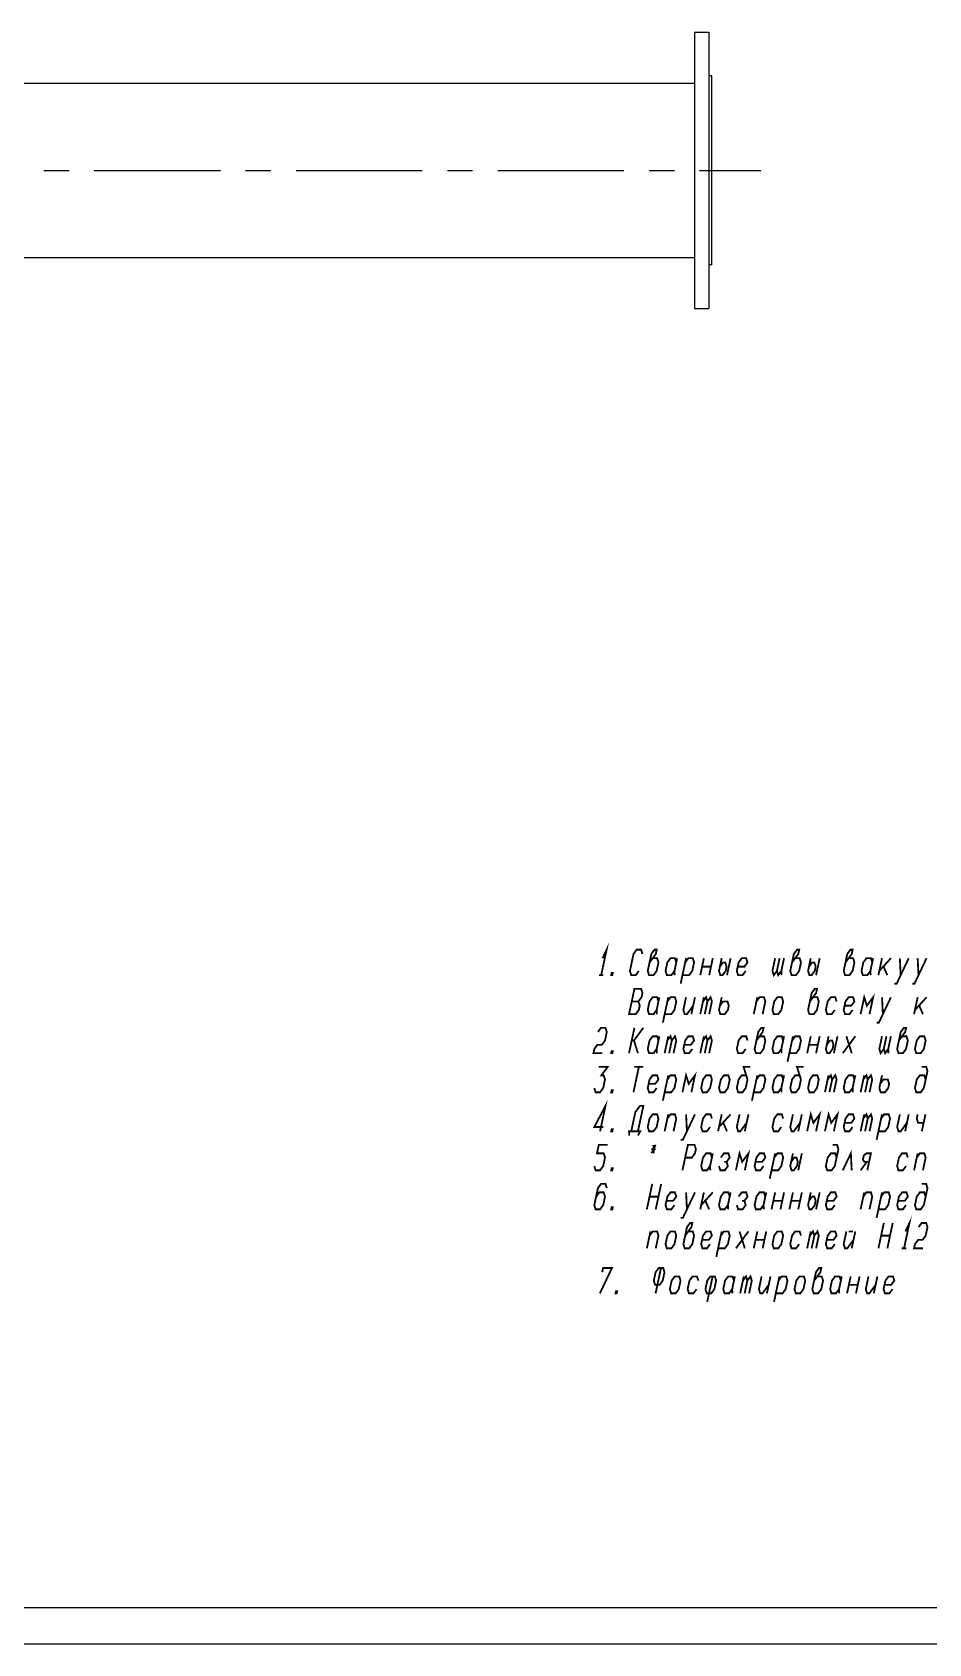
# Model space of a CAD drawing. Header units: millimetres. Extents: x 0 to 841, y 0 to 594.
# Drawn here: x 382.1 to 505.4, y 0 to 221.6 of the extents above; entities that cross this region are included whole.
import ezdxf

# ---------------------------------------------------------------- set-up
doc = ezdxf.new("R2010")
doc.units = ezdxf.units.MM
doc.header["$LTSCALE"] = 46.255
doc.linetypes.add('CENTER', pattern=[0.6, 0.375, -0.075, 0.075, -0.075])
doc.layers.get('0').update_dxf_attribs({"linetype": 'CONTINUOUS'})
doc.layers.add('ALL_AXIS', color=7, linetype='CONTINUOUS')
doc.layers.add('ALL_ROUND', color=7, linetype='CONTINUOUS')

msp = doc.modelspace()

# ---------------------------------------------------------------- linework, layer by layer
at = {"color": 7, "linetype": 'Continuous'}
for p, q in [((473.211274, 221.614101), (475.211274, 221.614101)), ((473.211274, 221.614101), (473.211274, 183.614101)), ((475.211274, 221.614101), (475.211274, 183.614101)), ((475.611274, 215.614101), (475.211274, 215.614101)), ((475.611274, 189.614101), (475.611274, 215.614101)), ((475.611274, 189.614101), (475.211274, 189.614101)), ((473.211274, 183.614101), (475.211274, 183.614101)), ((20, 5), (835, 5)), ((0, 0), (841, 0))]:
    msp.add_line(p, q, dxfattribs=at)
at = {"color": 2, "linetype": 'Continuous', "const_width": 0.25}
for points in [[(460.5837194, 94.2766045), (461.1379687, 95.4432812), (460.3939965, 91.9432705)], [(466.0670727, 94.8599428), (465.8848479, 95.4432812), (465.2723437, 95.4432812), (464.8421026, 94.8599428), (464.3461083, 92.5266088), (464.5283715, 91.9432705), (465.1408758, 91.9432705), (465.5711168, 92.5266088)], [(467.0441033, 93.6932662), (467.9045855, 94.8599428), (468.0285937, 95.4432812), (467.7223223, 95.4432812), (467.2920812, 94.8599428), (466.7961254, 92.5266088), (466.9783886, 91.9432705), (467.5908928, 91.9432705), (468.0211339, 92.5266088), (468.2691118, 93.6932662), (468.0868487, 94.2766045), (467.4743444, 94.2766045)], [(486.6441247, 93.6932662), (487.5046068, 94.8599428), (487.6285766, 95.4432812), (487.3223437, 95.4432812), (486.8921026, 94.8599428), (486.3961083, 92.5266088), (486.5783715, 91.9432705), (487.1908758, 91.9432705), (487.6211168, 92.5266088), (487.8690948, 93.6932662), (487.6868316, 94.2766045), (487.0743657, 94.2766045)], [(493.994099, 93.6932662), (494.8545812, 94.8599428), (494.9785894, 95.4432812), (494.672318, 95.4432812), (494.2420769, 94.8599428), (493.7461211, 92.5266088), (493.9283843, 91.9432705), (494.5408886, 91.9432705), (494.9711297, 92.5266088), (495.2191076, 93.6932662), (495.0368444, 94.2766045), (494.4243401, 94.2766045)], [(470.7190905, 93.6932662), (470.5368657, 94.2766045), (469.9243615, 94.2766045), (469.4941204, 93.6932662), (469.2461425, 92.5266088), (469.4283672, 91.9432705), (470.0408715, 91.9432705), (470.4711126, 92.5266088)], [(470.8430987, 94.2766045), (470.4711126, 92.5266088), (470.5002593, 91.9432705)], [(471.324135, 90.7766131), (472.0681072, 94.2766045)], [(471.5721514, 91.9432705), (472.4908886, 91.9432705), (472.9211297, 92.5266088), (473.1691076, 93.6932662), (472.9868444, 94.2766045), (472.3743401, 94.2766045), (471.944099, 93.6932662)], [(474.02213, 91.9432705), (474.5180858, 94.2766045)], [(474.2701079, 93.1099471), (475.4951165, 93.1099471)], [(475.7430944, 94.2766045), (475.2471386, 91.9432705)], [(476.9681029, 94.2766045), (476.5961168, 92.5266088), (476.77838, 91.9432705), (477.0846514, 91.9432705), (477.5148925, 92.5266088), (477.6388622, 93.1099471), (477.456599, 93.6932662), (477.1503661, 93.6932662), (476.720125, 93.1099471)], [(478.1931115, 94.2766045), (477.6971172, 91.9432705)], [(479.1701037, 93.1099471), (480.0888793, 93.1099471), (480.5191204, 93.6932662), (480.3368572, 94.2766045), (479.7243529, 94.2766045), (479.2941118, 93.6932662), (479.0461339, 92.5266088), (479.2283971, 91.9432705), (479.8409014, 91.9432705), (480.2711425, 92.5266088)], [(484.3181157, 94.2766045), (483.9461297, 92.5266088), (484.1283928, 91.9432705), (484.5586339, 92.5266088), (484.7408971, 91.9432705), (485.1711382, 92.5266088), (485.5430858, 94.2766045)], [(484.9305816, 94.2766045), (484.5586339, 92.5266088)], [(489.2181115, 94.2766045), (488.8461254, 92.5266088), (489.0283886, 91.9432705), (489.3346215, 91.9432705), (489.7648626, 92.5266088), (489.8888708, 93.1099471), (489.7066076, 93.6932662), (489.4003747, 93.6932662), (488.9701336, 93.1099471)], [(490.4430816, 94.2766045), (489.9471258, 91.9432705)], [(497.6691247, 93.6932662), (497.4868615, 94.2766045), (496.8743572, 94.2766045), (496.4441161, 93.6932662), (496.1961382, 92.5266088), (496.3784014, 91.9432705), (496.9908672, 91.9432705), (497.4211083, 92.5266088)], [(497.7930944, 94.2766045), (497.4211083, 92.5266088), (497.450255, 91.9432705)], [(499.0181029, 94.2766045), (498.5221471, 91.9432705)], [(498.6461168, 92.5266088), (500.2431115, 94.2766045)], [(499.2294744, 93.1099471), (499.7471172, 91.9432705)], [(500.7241479, 90.7766131), (501.0304192, 90.7766131), (502.6930901, 94.2766045)], [(501.4680816, 94.2766045), (501.58463, 91.9432705)], [(503.1741649, 90.7766131), (503.4803979, 90.7766131), (505.1431072, 94.2766045)], [(503.9180987, 94.2766045), (504.0346471, 91.9432705)], [(460.0877636, 91.9432705), (460.7002678, 91.9432705)], [(461.9252764, 91.9432705), (461.7721215, 91.9432705), (461.8341448, 92.2349493), (461.9872613, 92.2349493), (461.9252764, 91.9432705)], [(485.1711382, 92.5266088), (485.2002465, 91.9432705)], [(464.2221386, 86.575985), (465.1408758, 86.575985), (465.5711168, 87.1593233), (465.695125, 87.7426617), (465.5128618, 88.3259807), (465.9431029, 88.9093191), (466.0670727, 89.4926574), (465.8848479, 90.0759765), (464.9660723, 90.0759765), (464.2221386, 86.575985)], [(468.2691118, 88.3259807), (468.0868487, 88.9093191), (467.4743444, 88.9093191), (467.0441033, 88.3259807), (466.7961254, 87.1593233), (466.9783886, 86.575985), (467.5908928, 86.575985), (468.0211339, 87.1593233)], [(468.3930816, 88.9093191), (468.0211339, 87.1593233), (468.0502422, 86.575985)], [(468.8741564, 85.4093276), (469.6180901, 88.9093191)], [(469.1221343, 86.575985), (470.0408715, 86.575985), (470.4711126, 87.1593233), (470.7190905, 88.3259807), (470.5368657, 88.9093191), (469.9243615, 88.9093191), (469.4941204, 88.3259807)], [(472.0681072, 88.9093191), (471.6961211, 87.1593233), (471.8783843, 86.575985), (472.1846172, 86.575985), (473.0450994, 87.7426617)], [(473.2931157, 88.9093191), (472.7971215, 86.575985)], [(474.02213, 86.575985), (474.5180858, 88.9093191)], [(474.3941161, 88.3259807), (474.8243572, 88.9093191), (475.0066204, 88.3259807), (474.6346343, 86.575985)], [(475.0066204, 88.3259807), (475.4368615, 88.9093191), (475.6191247, 88.3259807), (475.2471386, 86.575985)], [(476.9681029, 88.9093191), (476.5961168, 87.1593233), (476.77838, 86.575985), (477.3908843, 86.575985), (477.8211254, 87.1593233), (477.9451336, 87.7426617), (477.7628704, 88.3259807), (477.1503661, 88.3259807), (476.720125, 87.7426617)], [(481.3721428, 86.575985), (481.8680987, 88.9093191)], [(481.7440905, 88.3259807), (482.1743316, 88.9093191), (482.7868358, 88.9093191), (482.969099, 88.3259807), (482.5971514, 86.575985)], [(483.9461297, 87.1593233), (484.1283928, 86.575985), (484.7408971, 86.575985), (485.1711382, 87.1593233), (485.4191161, 88.3259807), (485.2368529, 88.9093191), (484.6243487, 88.9093191), (484.1941076, 88.3259807), (483.9461297, 87.1593233)], [(489.0941033, 88.3259807), (489.9545855, 89.4926574), (490.0785937, 90.0759765), (489.7723223, 90.0759765), (489.3420812, 89.4926574), (488.8461254, 87.1593233), (489.0283886, 86.575985), (489.6408928, 86.575985), (490.0711339, 87.1593233), (490.3191118, 88.3259807), (490.1368487, 88.9093191), (489.5243444, 88.9093191)], [(492.7690905, 88.3259807), (492.5868657, 88.9093191), (491.9743615, 88.9093191), (491.5441204, 88.3259807), (491.2961425, 87.1593233), (491.4783672, 86.575985), (492.0908715, 86.575985), (492.5211126, 87.1593233)], [(493.8701293, 87.7426617), (494.7888665, 87.7426617), (495.2191076, 88.3259807), (495.0368444, 88.9093191), (494.4243401, 88.9093191), (493.994099, 88.3259807), (493.7461211, 87.1593233), (493.9283843, 86.575985), (494.5408886, 86.575985), (494.9711297, 87.1593233)], [(496.07213, 86.575985), (496.5680858, 88.9093191), (496.9326122, 87.7426617), (497.7930944, 88.9093191), (497.2971386, 86.575985)], [(498.2741692, 85.4093276), (498.5804021, 85.4093276), (500.2431115, 88.9093191)], [(499.0181029, 88.9093191), (499.1346514, 86.575985)], [(503.9180987, 88.9093191), (503.4221428, 86.575985)], [(503.5461126, 87.1593233), (505.1431072, 88.9093191)], [(464.5941247, 88.3259807), (465.5128618, 88.3259807)], [(504.1295086, 87.7426617), (504.6471514, 86.575985)], [(459.9421068, 84.1253719), (460.3723479, 84.708691), (460.9848137, 84.708691), (461.1670769, 84.1253719), (460.919099, 82.9586953), (460.4888579, 82.375357), (459.8763537, 82.375357), (459.4461126, 81.7920379), (459.3221428, 81.2086996), (460.5471514, 81.2086996)], [(464.2221386, 81.2086996), (464.9660723, 84.708691)], [(464.5941247, 82.9586953), (464.9003576, 82.9586953), (466.1910808, 84.708691)], [(481.7440905, 82.9586953), (482.6045727, 84.1253719), (482.7285808, 84.708691), (482.4223479, 84.708691), (481.9921068, 84.1253719), (481.4961126, 81.7920379), (481.6783758, 81.2086996), (482.29088, 81.2086996), (482.7211211, 81.7920379), (482.969099, 82.9586953), (482.7868358, 83.5420336), (482.1743316, 83.5420336)], [(501.3441118, 82.9586953), (502.204594, 84.1253719), (502.3285637, 84.708691), (502.0223308, 84.708691), (501.5920897, 84.1253719), (501.0961339, 81.7920379), (501.2783971, 81.2086996), (501.8909014, 81.2086996), (502.3211425, 81.7920379), (502.5691204, 82.9586953), (502.3868572, 83.5420336), (501.7743529, 83.5420336)], [(465.4471471, 81.2086996), (464.9003576, 82.9586953)], [(468.2691118, 82.9586953), (468.0868487, 83.5420336), (467.4743444, 83.5420336), (467.0441033, 82.9586953), (466.7961254, 81.7920379), (466.9783886, 81.2086996), (467.5908928, 81.2086996), (468.0211339, 81.7920379)], [(468.3930816, 83.5420336), (468.0211339, 81.7920379), (468.0502422, 81.2086996)], [(469.1221343, 81.2086996), (469.6180901, 83.5420336)], [(469.4941204, 82.9586953), (469.9243615, 83.5420336), (470.1066247, 82.9586953), (469.7346386, 81.2086996)], [(470.1066247, 82.9586953), (470.5368657, 83.5420336), (470.7190905, 82.9586953), (470.3471428, 81.2086996)], [(471.8201293, 82.375357), (472.7388665, 82.375357), (473.1691076, 82.9586953), (472.9868444, 83.5420336), (472.3743401, 83.5420336), (471.944099, 82.9586953), (471.6961211, 81.7920379), (471.8783843, 81.2086996), (472.4908886, 81.2086996), (472.9211297, 81.7920379)], [(474.02213, 81.2086996), (474.5180858, 83.5420336)], [(474.3941161, 82.9586953), (474.8243572, 83.5420336), (475.0066204, 82.9586953), (474.6346343, 81.2086996)], [(475.0066204, 82.9586953), (475.4368615, 83.5420336), (475.6191247, 82.9586953), (475.2471386, 81.2086996)], [(480.5191204, 82.9586953), (480.3368572, 83.5420336), (479.7243529, 83.5420336), (479.2941118, 82.9586953), (479.0461339, 81.7920379), (479.2283971, 81.2086996), (479.8409014, 81.2086996), (480.2711425, 81.7920379)], [(485.4191161, 82.9586953), (485.2368529, 83.5420336), (484.6243487, 83.5420336), (484.1941076, 82.9586953), (483.9461297, 81.7920379), (484.1283928, 81.2086996), (484.7408971, 81.2086996), (485.1711382, 81.7920379)], [(485.5430858, 83.5420336), (485.1711382, 81.7920379), (485.2002465, 81.2086996)], [(486.0241607, 80.0420229), (486.7680944, 83.5420336)], [(486.2721386, 81.2086996), (487.1908758, 81.2086996), (487.6211168, 81.7920379), (487.8690948, 82.9586953), (487.6868316, 83.5420336), (487.0743657, 83.5420336), (486.6441247, 82.9586953)], [(488.7221172, 81.2086996), (489.2181115, 83.5420336)], [(488.9701336, 82.375357), (490.1951037, 82.375357)], [(490.4430816, 83.5420336), (489.9471258, 81.2086996)], [(491.6680901, 83.5420336), (491.2961425, 81.7920379), (491.4783672, 81.2086996), (491.7846386, 81.2086996), (492.2148797, 81.7920379), (492.3388494, 82.375357), (492.1566247, 82.9586953), (491.8503533, 82.9586953), (491.4201122, 82.375357)], [(492.8930987, 83.5420336), (492.3971428, 81.2086996)], [(493.6221514, 81.2086996), (495.3431157, 83.5420336)], [(494.1181072, 83.5420336), (494.8471215, 81.2086996)], [(499.0181029, 83.5420336), (498.6461168, 81.7920379), (498.82838, 81.2086996), (499.2586211, 81.7920379), (499.4408843, 81.2086996), (499.8711254, 81.7920379), (500.2431115, 83.5420336)], [(499.6306072, 83.5420336), (499.2586211, 81.7920379)], [(503.5461126, 81.7920379), (503.7283758, 81.2086996), (504.34088, 81.2086996), (504.7711211, 81.7920379), (505.019099, 82.9586953), (504.8368358, 83.5420336), (504.2243316, 83.5420336), (503.7940905, 82.9586953), (503.5461126, 81.7920379)], [(461.9252764, 81.2086996), (461.7721215, 81.2086996), (461.8341448, 81.5003591), (461.9872613, 81.5003591), (461.9252764, 81.2086996)], [(499.8711254, 81.7920379), (499.9002721, 81.2086996)], [(460.0660766, 79.3414056), (461.2910851, 79.3414056), (460.4306029, 78.1747481), (460.7368358, 78.1747481), (460.919099, 77.5914098), (460.6711211, 76.4247524), (460.24088, 75.8414141), (459.6283758, 75.8414141), (459.4461126, 76.4247524)], [(465.5785766, 79.3414056), (464.8346428, 75.8414141)], [(464.9660723, 79.3414056), (466.1910808, 79.3414056)], [(466.9201336, 77.0080715), (467.8388708, 77.0080715), (468.2691118, 77.5914098), (468.0868487, 78.1747481), (467.4743444, 78.1747481), (467.0441033, 77.5914098), (466.7961254, 76.4247524), (466.9783886, 75.8414141), (467.5908928, 75.8414141), (468.0211339, 76.4247524)], [(468.8741564, 74.6747375), (469.6180901, 78.1747481)], [(469.1221343, 75.8414141), (470.0408715, 75.8414141), (470.4711126, 76.4247524), (470.7190905, 77.5914098), (470.5368657, 78.1747481), (469.9243615, 78.1747481), (469.4941204, 77.5914098)], [(471.5721514, 75.8414141), (472.0681072, 78.1747481), (472.4326336, 77.0080715), (473.2931157, 78.1747481), (472.7971215, 75.8414141)], [(474.1461382, 76.4247524), (474.3284014, 75.8414141), (474.9408672, 75.8414141), (475.3711083, 76.4247524), (475.6191247, 77.5914098), (475.4368615, 78.1747481), (474.8243572, 78.1747481), (474.3941161, 77.5914098), (474.1461382, 76.4247524)], [(476.5961168, 76.4247524), (476.77838, 75.8414141), (477.3908843, 75.8414141), (477.8211254, 76.4247524), (478.0691033, 77.5914098), (477.8868401, 78.1747481), (477.2743358, 78.1747481), (476.8440948, 77.5914098), (476.5961168, 76.4247524)], [(480.3368572, 78.1747481), (479.7243529, 78.1747481), (479.2941118, 77.5914098), (479.0461339, 76.4247524), (479.2283971, 75.8414141), (479.8409014, 75.8414141), (480.2711425, 76.4247524), (480.5191204, 77.5914098), (479.9723308, 79.3414056), (480.891068, 79.3414056)], [(481.1241649, 74.6747375), (481.8680987, 78.1747481)], [(481.3721428, 75.8414141), (482.29088, 75.8414141), (482.7211211, 76.4247524), (482.969099, 77.5914098), (482.7868358, 78.1747481), (482.1743316, 78.1747481), (481.7440905, 77.5914098)], [(485.4191161, 77.5914098), (485.2368529, 78.1747481), (484.6243487, 78.1747481), (484.1941076, 77.5914098), (483.9461297, 76.4247524), (484.1283928, 75.8414141), (484.7408971, 75.8414141), (485.1711382, 76.4247524)], [(485.5430858, 78.1747481), (485.1711382, 76.4247524), (485.2002465, 75.8414141)], [(487.6868316, 78.1747481), (487.0743657, 78.1747481), (486.6441247, 77.5914098), (486.3961083, 76.4247524), (486.5783715, 75.8414141), (487.1908758, 75.8414141), (487.6211168, 76.4247524), (487.8690948, 77.5914098), (487.3223437, 79.3414056), (488.2410808, 79.3414056)], [(488.8461254, 76.4247524), (489.0283886, 75.8414141), (489.6408928, 75.8414141), (490.0711339, 76.4247524), (490.3191118, 77.5914098), (490.1368487, 78.1747481), (489.5243444, 78.1747481), (489.0941033, 77.5914098), (488.8461254, 76.4247524)], [(491.1721343, 75.8414141), (491.6680901, 78.1747481)], [(491.5441204, 77.5914098), (491.9743615, 78.1747481), (492.1566247, 77.5914098), (491.7846386, 75.8414141)], [(492.1566247, 77.5914098), (492.5868657, 78.1747481), (492.7690905, 77.5914098), (492.3971428, 75.8414141)], [(495.2191076, 77.5914098), (495.0368444, 78.1747481), (494.4243401, 78.1747481), (493.994099, 77.5914098), (493.7461211, 76.4247524), (493.9283843, 75.8414141), (494.5408886, 75.8414141), (494.9711297, 76.4247524)], [(495.3431157, 78.1747481), (494.9711297, 76.4247524), (495.0002764, 75.8414141)], [(496.07213, 75.8414141), (496.5680858, 78.1747481)], [(496.4441161, 77.5914098), (496.8743572, 78.1747481), (497.0566204, 77.5914098), (496.6846343, 75.8414141)], [(497.0566204, 77.5914098), (497.4868615, 78.1747481), (497.6691247, 77.5914098), (497.2971386, 75.8414141)], [(499.0181029, 78.1747481), (498.6461168, 76.4247524), (498.82838, 75.8414141), (499.4408843, 75.8414141), (499.8711254, 76.4247524), (499.9951336, 77.0080715), (499.8128704, 77.5914098), (499.2003661, 77.5914098), (498.770125, 77.0080715)], [(505.019099, 77.5914098), (504.8368358, 78.1747481), (504.2243316, 78.1747481), (503.7940905, 77.5914098), (503.5461126, 76.4247524), (503.7283758, 75.8414141), (504.34088, 75.8414141), (504.7711211, 76.4247524), (505.2670769, 78.7580672), (505.0848137, 79.3414056), (504.4723479, 79.3414056)], [(461.9252764, 75.8414141), (461.7721215, 75.8414141), (461.8341448, 76.1330736), (461.9872613, 76.1330736), (461.9252764, 75.8414141)], [(460.24088, 70.4741286), (460.9848137, 73.9741201), (459.4461126, 71.0574477), (460.6711211, 71.0574477)], [(464.5283715, 70.4741286), (465.0863506, 73.0991222), (465.731693, 73.9741201), (466.1910808, 73.9741201), (465.4471471, 70.4741286)], [(488.7221172, 70.4741286), (489.2181115, 72.8074627), (489.5825994, 71.640786), (490.4430816, 72.8074627), (489.9471258, 70.4741286)], [(491.1721343, 70.4741286), (491.6680901, 72.8074627), (492.0326165, 71.640786), (492.8930987, 72.8074627), (492.3971428, 70.4741286)], [(466.7961254, 71.0574477), (466.9783886, 70.4741286), (467.5908928, 70.4741286), (468.0211339, 71.0574477), (468.2691118, 72.2241244), (468.0868487, 72.8074627), (467.4743444, 72.8074627), (467.0441033, 72.2241244), (466.7961254, 71.0574477)], [(469.1221343, 70.4741286), (469.6180901, 72.8074627)], [(469.4941204, 72.2241244), (469.9243615, 72.8074627), (470.5368657, 72.8074627), (470.7190905, 72.2241244), (470.3471428, 70.4741286)], [(471.324135, 69.307452), (471.6304064, 69.307452), (473.2931157, 72.8074627)], [(472.0681072, 72.8074627), (472.1846172, 70.4741286)], [(475.6191247, 72.2241244), (475.4368615, 72.8074627), (474.8243572, 72.8074627), (474.3941161, 72.2241244), (474.1461382, 71.0574477), (474.3284014, 70.4741286), (474.9408672, 70.4741286), (475.3711083, 71.0574477)], [(476.9681029, 72.8074627), (476.4721471, 70.4741286)], [(476.5961168, 71.0574477), (478.1931115, 72.8074627)], [(477.1794744, 71.640786), (477.6971172, 70.4741286)], [(479.4180816, 72.8074627), (479.0461339, 71.0574477), (479.2283971, 70.4741286), (479.53463, 70.4741286), (480.3951122, 71.640786)], [(480.6430901, 72.8074627), (480.1471343, 70.4741286)], [(485.4191161, 72.2241244), (485.2368529, 72.8074627), (484.6243487, 72.8074627), (484.1941076, 72.2241244), (483.9461297, 71.0574477), (484.1283928, 70.4741286), (484.7408971, 70.4741286), (485.1711382, 71.0574477)], [(486.7680944, 72.8074627), (486.3961083, 71.0574477), (486.5783715, 70.4741286), (486.8846428, 70.4741286), (487.745125, 71.640786)], [(487.9931029, 72.8074627), (487.4971471, 70.4741286)], [(493.8701293, 71.640786), (494.7888665, 71.640786), (495.2191076, 72.2241244), (495.0368444, 72.8074627), (494.4243401, 72.8074627), (493.994099, 72.2241244), (493.7461211, 71.0574477), (493.9283843, 70.4741286), (494.5408886, 70.4741286), (494.9711297, 71.0574477)], [(496.07213, 70.4741286), (496.5680858, 72.8074627)], [(496.4441161, 72.2241244), (496.8743572, 72.8074627), (497.0566204, 72.2241244), (496.6846343, 70.4741286)], [(497.0566204, 72.2241244), (497.4868615, 72.8074627), (497.6691247, 72.2241244), (497.2971386, 70.4741286)], [(498.2741692, 69.307452), (499.0181029, 72.8074627)], [(498.5221471, 70.4741286), (499.4408843, 70.4741286), (499.8711254, 71.0574477), (500.1191033, 72.2241244), (499.9368401, 72.8074627), (499.3243358, 72.8074627), (498.8940948, 72.2241244)], [(501.4680816, 72.8074627), (501.0961339, 71.0574477), (501.2783971, 70.4741286), (501.58463, 70.4741286), (502.4451122, 71.640786)], [(502.6930901, 72.8074627), (502.1971343, 70.4741286)], [(503.9180987, 72.8074627), (503.7940905, 72.2241244), (503.9763537, 71.640786), (504.7419744, 71.640786)], [(504.9899907, 72.8074627), (504.4939965, 70.4741286)], [(459.4461126, 65.6901623), (459.6283758, 65.1068239), (460.24088, 65.1068239), (460.6711211, 65.6901623), (460.919099, 66.8568389), (460.7368358, 67.440158), (459.8180987, 67.440158), (460.0660766, 68.6068346), (461.2910851, 68.6068346)], [(461.9252764, 70.4741286), (461.7721215, 70.4741286), (461.8341448, 70.7657882), (461.9872613, 70.7657882), (461.9252764, 70.4741286)], [(464.2512853, 69.8907903), (464.2221386, 70.4741286), (465.75338, 70.4741286), (465.4762554, 69.8907903)], [(467.8754387, 68.6068346), (467.3212279, 67.440158)], [(467.5692058, 68.6068346), (467.6274608, 67.440158)], [(471.5721514, 65.1068239), (472.3160851, 68.6068346), (473.2348223, 68.6068346), (473.4170855, 68.0234963), (473.2931157, 67.440158), (472.8628747, 66.8568389), (471.944099, 66.8568389)], [(492.7690905, 66.8568389), (492.5868657, 67.440158), (491.9743615, 67.440158), (491.5441204, 66.8568389), (491.2961425, 65.6901623), (491.4783672, 65.1068239), (492.0908715, 65.1068239), (492.5211126, 65.6901623), (493.0171068, 68.0234963), (492.8348437, 68.6068346), (492.2223394, 68.6068346)], [(467.2920812, 68.0234963), (467.9045855, 68.0234963)], [(475.6191247, 66.8568389), (475.4368615, 67.440158), (474.8243572, 67.440158), (474.3941161, 66.8568389), (474.1461382, 65.6901623), (474.3284014, 65.1068239), (474.9408672, 65.1068239), (475.3711083, 65.6901623)], [(475.7430944, 67.440158), (475.3711083, 65.6901623), (475.400255, 65.1068239)], [(476.5961168, 65.6901623), (476.77838, 65.1068239), (477.3908843, 65.1068239), (477.8211254, 65.6901623), (477.6388622, 66.2735006), (478.0691033, 66.8568389), (477.8868401, 67.440158), (477.2743358, 67.440158), (476.8440948, 66.8568389)], [(478.9221258, 65.1068239), (479.4180816, 67.440158), (479.7826079, 66.2735006), (480.6430901, 67.440158), (480.1471343, 65.1068239)], [(481.6201208, 66.2735006), (482.5388579, 66.2735006), (482.969099, 66.8568389), (482.7868358, 67.440158), (482.1743316, 67.440158), (481.7440905, 66.8568389), (481.4961126, 65.6901623), (481.6783758, 65.1068239), (482.29088, 65.1068239), (482.7211211, 65.6901623)], [(483.5741436, 63.9401665), (484.3181157, 67.440158)], [(483.8221215, 65.1068239), (484.7408971, 65.1068239), (485.1711382, 65.6901623), (485.4191161, 66.8568389), (485.2368529, 67.440158), (484.6243487, 67.440158), (484.1941076, 66.8568389)], [(486.7680944, 67.440158), (486.3961083, 65.6901623), (486.5783715, 65.1068239), (486.8846428, 65.1068239), (487.3148839, 65.6901623), (487.4388537, 66.2735006), (487.2565905, 66.8568389), (486.9503576, 66.8568389), (486.5201165, 66.2735006)], [(487.9931029, 67.440158), (487.4971471, 65.1068239)], [(493.6221514, 65.1068239), (494.7306115, 67.440158), (494.8471215, 65.1068239)], [(496.9908672, 65.1068239), (497.4868615, 67.440158), (496.8743572, 67.440158), (496.506101, 67.1484984), (496.3820928, 66.5651601), (496.6263793, 66.2735006), (497.2388836, 66.2735006)], [(502.5691204, 66.8568389), (502.3868572, 67.440158), (501.7743529, 67.440158), (501.3441118, 66.8568389), (501.0961339, 65.6901623), (501.2783971, 65.1068239), (501.8909014, 65.1068239), (502.3211425, 65.6901623)], [(503.4221428, 65.1068239), (503.9180987, 67.440158)], [(503.7940905, 66.8568389), (504.2243316, 67.440158), (504.8368358, 67.440158), (505.019099, 66.8568389), (504.6471514, 65.1068239)], [(461.9252764, 65.1068239), (461.7721215, 65.1068239), (461.8341448, 65.3985027), (461.9872613, 65.3985027), (461.9252764, 65.1068239)], [(477.3326293, 66.2735006), (477.6388622, 66.2735006)], [(496.07213, 65.1068239), (496.9326122, 66.2735006)], [(461.1670769, 62.6562109), (460.9848137, 63.2395492), (460.3723479, 63.2395492), (459.9421068, 62.6562109), (459.4461126, 60.3228768), (459.6283758, 59.7395385), (460.24088, 59.7395385), (460.6711211, 60.3228768), (460.919099, 61.4895534), (460.7368358, 62.0728725), (460.1243316, 62.0728725), (459.6940905, 61.4895534)], [(466.6721172, 59.7395385), (467.4160894, 63.2395492)], [(468.6410979, 63.2395492), (467.8971258, 59.7395385)], [(469.3701122, 60.9062151), (470.2888494, 60.9062151), (470.7190905, 61.4895534), (470.5368657, 62.0728725), (469.9243615, 62.0728725), (469.4941204, 61.4895534), (469.2461425, 60.3228768), (469.4283672, 59.7395385), (470.0408715, 59.7395385), (470.4711126, 60.3228768)], [(471.324135, 58.5728811), (471.6304064, 58.5728811), (473.2931157, 62.0728725)], [(472.0681072, 62.0728725), (472.1846172, 59.7395385)], [(474.5180858, 62.0728725), (474.02213, 59.7395385)], [(474.1461382, 60.3228768), (475.7430944, 62.0728725)], [(478.0691033, 61.4895534), (477.8868401, 62.0728725), (477.2743358, 62.0728725), (476.8440948, 61.4895534), (476.5961168, 60.3228768), (476.77838, 59.7395385), (477.3908843, 59.7395385), (477.8211254, 60.3228768)], [(478.1931115, 62.0728725), (477.8211254, 60.3228768), (477.8502721, 59.7395385)], [(479.0461339, 60.3228768), (479.2283971, 59.7395385), (479.8409014, 59.7395385), (480.2711425, 60.3228768), (480.0888793, 60.9062151), (480.5191204, 61.4895534), (480.3368572, 62.0728725), (479.7243529, 62.0728725), (479.2941118, 61.4895534)], [(482.969099, 61.4895534), (482.7868358, 62.0728725), (482.1743316, 62.0728725), (481.7440905, 61.4895534), (481.4961126, 60.3228768), (481.6783758, 59.7395385), (482.29088, 59.7395385), (482.7211211, 60.3228768)], [(483.0931072, 62.0728725), (482.7211211, 60.3228768), (482.7502678, 59.7395385)], [(483.8221215, 59.7395385), (484.3181157, 62.0728725)], [(485.5430858, 62.0728725), (485.04713, 59.7395385)], [(486.2721386, 59.7395385), (486.7680944, 62.0728725)], [(487.9931029, 62.0728725), (487.4971471, 59.7395385)], [(489.2181115, 62.0728725), (488.8461254, 60.3228768), (489.0283886, 59.7395385), (489.3346215, 59.7395385), (489.7648626, 60.3228768), (489.8888708, 60.9062151), (489.7066076, 61.4895534), (489.4003747, 61.4895534), (488.9701336, 60.9062151)], [(490.4430816, 62.0728725), (489.9471258, 59.7395385)], [(491.4201122, 60.9062151), (492.3388494, 60.9062151), (492.7690905, 61.4895534), (492.5868657, 62.0728725), (491.9743615, 62.0728725), (491.5441204, 61.4895534), (491.2961425, 60.3228768), (491.4783672, 59.7395385), (492.0908715, 59.7395385), (492.5211126, 60.3228768)], [(496.07213, 59.7395385), (496.5680858, 62.0728725)], [(496.4441161, 61.4895534), (496.8743572, 62.0728725), (497.4868615, 62.0728725), (497.6691247, 61.4895534), (497.2971386, 59.7395385)], [(498.2741692, 58.5728811), (499.0181029, 62.0728725)], [(498.5221471, 59.7395385), (499.4408843, 59.7395385), (499.8711254, 60.3228768), (500.1191033, 61.4895534), (499.9368401, 62.0728725), (499.3243358, 62.0728725), (498.8940948, 61.4895534)], [(501.2201037, 60.9062151), (502.1388793, 60.9062151), (502.5691204, 61.4895534), (502.3868572, 62.0728725), (501.7743529, 62.0728725), (501.3441118, 61.4895534), (501.0961339, 60.3228768), (501.2783971, 59.7395385), (501.8909014, 59.7395385), (502.3211425, 60.3228768)], [(505.019099, 61.4895534), (504.8368358, 62.0728725), (504.2243316, 62.0728725), (503.7940905, 61.4895534), (503.5461126, 60.3228768), (503.7283758, 59.7395385), (504.34088, 59.7395385), (504.7711211, 60.3228768), (505.2670769, 62.6562109), (505.0848137, 63.2395492), (504.4723479, 63.2395492)], [(461.9252764, 59.7395385), (461.7721215, 59.7395385), (461.8341448, 60.0312173), (461.9872613, 60.0312173), (461.9252764, 59.7395385)], [(467.0441033, 61.4895534), (468.2691118, 61.4895534)], [(474.7294958, 60.9062151), (475.2471386, 59.7395385)], [(479.7826079, 60.9062151), (480.0888793, 60.9062151)], [(484.0700994, 60.9062151), (485.2951079, 60.9062151)], [(486.5201165, 60.9062151), (487.745125, 60.9062151)], [(471.944099, 56.1222488), (472.8045812, 57.2889254), (472.9285894, 57.8722637), (472.622318, 57.8722637), (472.1920769, 57.2889254), (471.6961211, 54.9555913), (471.8783843, 54.372253), (472.4908886, 54.372253), (472.9211297, 54.9555913), (473.1691076, 56.1222488), (472.9868444, 56.7055871), (472.3743401, 56.7055871)], [(498.5221471, 54.372253), (499.2660808, 57.8722637)], [(500.4910894, 57.8722637), (499.7471172, 54.372253)], [(502.2337407, 56.7055871), (502.7879516, 57.8722637), (502.0440178, 54.372253)], [(504.0421068, 57.2889254), (504.4723479, 57.8722637), (505.0848137, 57.8722637), (505.2670769, 57.2889254), (505.019099, 56.1222488), (504.5888579, 55.5389297), (503.9763537, 55.5389297), (503.5461126, 54.9555913), (503.4221428, 54.372253), (504.6471514, 54.372253)], [(466.6721172, 54.372253), (467.1681115, 56.7055871)], [(467.0441033, 56.1222488), (467.4743444, 56.7055871), (468.0868487, 56.7055871), (468.2691118, 56.1222488), (467.8971258, 54.372253)], [(469.2461425, 54.9555913), (469.4283672, 54.372253), (470.0408715, 54.372253), (470.4711126, 54.9555913), (470.7190905, 56.1222488), (470.5368657, 56.7055871), (469.9243615, 56.7055871), (469.4941204, 56.1222488), (469.2461425, 54.9555913)], [(474.2701079, 55.5389297), (475.1888836, 55.5389297), (475.6191247, 56.1222488), (475.4368615, 56.7055871), (474.8243572, 56.7055871), (474.3941161, 56.1222488), (474.1461382, 54.9555913), (474.3284014, 54.372253), (474.9408672, 54.372253), (475.3711083, 54.9555913)], [(476.2241692, 53.2055956), (476.9681029, 56.7055871)], [(476.4721471, 54.372253), (477.3908843, 54.372253), (477.8211254, 54.9555913), (478.0691033, 56.1222488), (477.8868401, 56.7055871), (477.2743358, 56.7055871), (476.8440948, 56.1222488)], [(478.9221258, 54.372253), (480.6430901, 56.7055871)], [(479.4180816, 56.7055871), (480.1471343, 54.372253)], [(481.3721428, 54.372253), (481.8680987, 56.7055871)], [(481.6201208, 55.5389297), (482.8451293, 55.5389297)], [(483.0931072, 56.7055871), (482.5971514, 54.372253)], [(483.9461297, 54.9555913), (484.1283928, 54.372253), (484.7408971, 54.372253), (485.1711382, 54.9555913), (485.4191161, 56.1222488), (485.2368529, 56.7055871), (484.6243487, 56.7055871), (484.1941076, 56.1222488), (483.9461297, 54.9555913)], [(487.8690948, 56.1222488), (487.6868316, 56.7055871), (487.0743657, 56.7055871), (486.6441247, 56.1222488), (486.3961083, 54.9555913), (486.5783715, 54.372253), (487.1908758, 54.372253), (487.6211168, 54.9555913)], [(488.7221172, 54.372253), (489.2181115, 56.7055871)], [(489.0941033, 56.1222488), (489.5243444, 56.7055871), (489.7066076, 56.1222488), (489.3346215, 54.372253)], [(489.7066076, 56.1222488), (490.1368487, 56.7055871), (490.3191118, 56.1222488), (489.9471258, 54.372253)], [(491.4201122, 55.5389297), (492.3388494, 55.5389297), (492.7690905, 56.1222488), (492.5868657, 56.7055871), (491.9743615, 56.7055871), (491.5441204, 56.1222488), (491.2961425, 54.9555913), (491.4783672, 54.372253), (492.0908715, 54.372253), (492.5211126, 54.9555913)], [(494.1181072, 56.7055871), (493.7461211, 54.9555913), (493.9283843, 54.372253), (494.2346172, 54.372253), (495.0950994, 55.5389297)], [(494.4243401, 56.7055871), (495.0368444, 56.7055871)], [(495.3431157, 56.7055871), (494.8471215, 54.372253)], [(498.8940948, 56.1222488), (500.1191033, 56.1222488)], [(501.7377465, 54.372253), (502.3502508, 54.372253)], [(460.2162167, 48.1835392), (461.8789261, 51.6835499), (460.6539175, 51.6835499), (460.5299478, 51.1002115)], [(468.3101633, 51.6835499), (467.8799222, 51.1002115), (467.6319443, 49.9335541), (467.8142075, 49.3502158), (468.4267117, 49.3502158), (468.8569528, 49.9335541), (469.1049307, 51.1002115), (468.9226675, 51.6835499), (468.3101633, 51.6835499)], [(468.6164346, 51.6835499), (467.8724625, 48.1835392)], [(489.6819443, 49.9335541), (490.5424264, 51.1002115), (490.6664346, 51.6835499), (490.3601633, 51.6835499), (489.9299222, 51.1002115), (489.4339664, 48.7668775), (489.6162295, 48.1835392), (490.2287338, 48.1835392), (490.6589749, 48.7668775), (490.9069528, 49.9335541), (490.7246896, 50.5168732), (490.1121854, 50.5168732)], [(469.8339835, 48.7668775), (470.0162082, 48.1835392), (470.6287125, 48.1835392), (471.0589535, 48.7668775), (471.3069314, 49.9335541), (471.1247067, 50.5168732), (470.5122024, 50.5168732), (470.0819614, 49.9335541), (469.8339835, 48.7668775)], [(473.7569485, 49.9335541), (473.5746854, 50.5168732), (472.9621811, 50.5168732), (472.53194, 49.9335541), (472.2839621, 48.7668775), (472.4662253, 48.1835392), (473.0787295, 48.1835392), (473.5089706, 48.7668775)], [(474.7339792, 48.7668775), (474.9162424, 48.1835392), (475.5287082, 48.1835392), (475.9589493, 48.7668775), (476.2069656, 49.9335541), (476.0247024, 50.5168732), (475.4121982, 50.5168732), (474.9819571, 49.9335541), (474.7339792, 48.7668775)], [(475.7184311, 50.5168732), (474.9744974, 47.0168818)], [(478.6569443, 49.9335541), (478.4746811, 50.5168732), (477.8621768, 50.5168732), (477.4319357, 49.9335541), (477.1839578, 48.7668775), (477.366221, 48.1835392), (477.9787253, 48.1835392), (478.4089664, 48.7668775)], [(478.7809524, 50.5168732), (478.4089664, 48.7668775), (478.4381131, 48.1835392)], [(479.5099667, 48.1835392), (480.0059225, 50.5168732)], [(479.8819528, 49.9335541), (480.3121939, 50.5168732), (480.4944571, 49.9335541), (480.122471, 48.1835392)], [(480.4944571, 49.9335541), (480.9246982, 50.5168732), (481.1069614, 49.9335541), (480.7349753, 48.1835392)], [(482.4559396, 50.5168732), (482.0839535, 48.7668775), (482.2662167, 48.1835392), (482.5724881, 48.1835392), (483.4329703, 49.3502158)], [(483.6809482, 50.5168732), (483.1849924, 48.1835392)], [(484.1619845, 47.0168818), (484.9059567, 50.5168732)], [(484.4099625, 48.1835392), (485.3287381, 48.1835392), (485.7589792, 48.7668775), (486.0069571, 49.9335541), (485.8246939, 50.5168732), (485.2121896, 50.5168732), (484.7819485, 49.9335541)], [(486.9839493, 48.7668775), (487.1662125, 48.1835392), (487.7787167, 48.1835392), (488.2089578, 48.7668775), (488.4569357, 49.9335541), (488.2746725, 50.5168732), (487.6622067, 50.5168732), (487.2319656, 49.9335541), (486.9839493, 48.7668775)], [(493.3569314, 49.9335541), (493.1747067, 50.5168732), (492.5622024, 50.5168732), (492.1319614, 49.9335541), (491.8839835, 48.7668775), (492.0662082, 48.1835392), (492.6787125, 48.1835392), (493.1089535, 48.7668775)], [(493.4809396, 50.5168732), (493.1089535, 48.7668775), (493.1381003, 48.1835392)], [(494.2099924, 48.1835392), (494.7059482, 50.5168732)], [(494.4579703, 49.3502158), (495.6829404, 49.3502158)], [(495.9309567, 50.5168732), (495.4349625, 48.1835392)], [(497.1559268, 50.5168732), (496.7839792, 48.7668775), (496.9662424, 48.1835392), (497.2724753, 48.1835392), (498.1329575, 49.3502158)], [(498.3809354, 50.5168732), (497.8849795, 48.1835392)], [(499.357966, 49.3502158), (500.2767032, 49.3502158), (500.7069443, 49.9335541), (500.5246811, 50.5168732), (499.9121768, 50.5168732), (499.4819357, 49.9335541), (499.2339578, 48.7668775), (499.416221, 48.1835392), (500.0287253, 48.1835392), (500.4589664, 48.7668775)], [(462.5131174, 48.1835392), (462.3599625, 48.1835392), (462.4219858, 48.475218), (462.5751022, 48.475218), (462.5131174, 48.1835392)]]:
    msp.add_lwpolyline(points, dxfattribs=at)
at = {"layer": 'ALL_AXIS', "color": 7, "linetype": 'CENTER'}
msp.add_line((307.411274, 202.614101), (482.338163, 202.614101), dxfattribs=at)
at = {"layer": 'ALL_ROUND', "color": 7, "linetype": 'Continuous'}
for p, q in [((363.8823879, 214.614101), (473.211274, 214.614101)), ((365.0592546, 190.614101), (473.211274, 190.614101))]:
    msp.add_line(p, q, dxfattribs=at)

doc.saveas('drawing.dxf')
